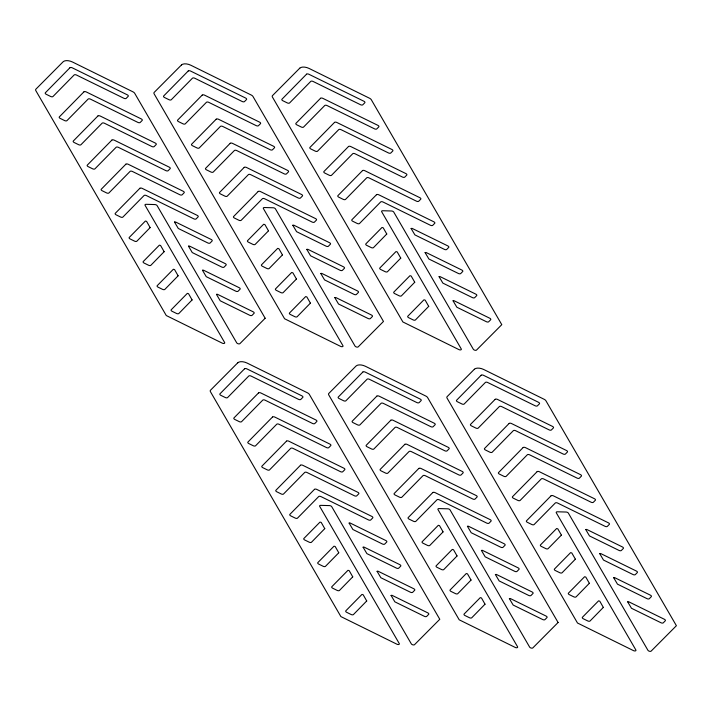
<?xml version="1.0" encoding="UTF-8"?>
<svg xmlns="http://www.w3.org/2000/svg" width="712" height="712" viewBox="0 0 712 712"><rect width="100%" height="100%" fill="white"/><g stroke="black" fill="none" stroke-linecap="round" stroke-linejoin="round"><path stroke-width="1.07" d="M265.167 318.237L239.926 343.62A1.833 0.952 18.7 0 1 238.271 343.798A1.833 0.952 18.7 0 1 236.678 342.784L157.147 205.67A1.833 0.952 18.7 0 0 154.878 204.558L146.111 204.317A1.833 0.952 18.7 0 0 145.088 205.35L224.609 342.454A1.833 0.952 18.7 0 1 224.173 343.415A1.833 0.952 18.7 0 1 222.242 343.139L166.279 315.541L35.831 90.638A3.667 1.905 18.7 0 1 35.912 89.151L63.146 61.757A7.325 3.809 18.7 0 1 72.473 62.006L132.868 91.786A3.667 1.905 18.7 0 1 134.71 93.325L265.158 318.228M558.092 622.493L532.852 647.884A1.833 0.952 18.7 0 1 531.197 648.062A1.833 0.952 18.7 0 1 529.603 647.048L450.073 509.934A1.833 0.952 18.7 0 0 447.803 508.813L439.037 508.582A1.833 0.952 18.7 0 0 438.005 509.605L517.535 646.718A1.833 0.952 18.7 0 1 517.099 647.68A1.833 0.952 18.7 0 1 515.168 647.404L459.196 619.805L328.748 394.902A3.667 1.905 18.7 0 1 328.837 393.407L356.071 366.012A7.325 3.809 18.7 0 1 365.389 366.271L425.785 396.041A3.667 1.905 18.7 0 1 427.636 397.59L558.083 622.493M174.502 222.055L178.276 228.463L207.797 242.943A1.833 0.952 18.7 0 0 210.12 242.997L212.087 240.994A1.833 0.952 18.7 0 0 211.197 239.481L175.49 221.966L174.52 222.002M188.484 246.165L192.267 252.573L221.779 267.053A1.833 0.952 18.7 0 0 224.102 267.107L226.069 265.104A1.833 0.952 18.7 0 0 225.179 263.591L189.481 246.076L188.484 246.165M202.475 270.275L206.249 276.674L235.761 291.163A1.833 0.952 18.7 0 0 238.093 291.217L240.06 289.214A1.833 0.952 18.7 0 0 239.17 287.692L203.463 270.177L202.484 270.222M216.457 294.385L220.231 300.784L249.743 315.274A1.833 0.952 18.7 0 0 252.075 315.327L254.042 313.325A1.833 0.952 18.7 0 0 253.152 311.803L217.445 294.287L216.475 294.332M292.81 225.268L296.584 231.676L326.096 246.156A1.833 0.952 18.7 0 0 328.428 246.218L330.395 244.216A1.833 0.952 18.7 0 0 329.505 242.694L293.798 225.179L292.819 225.241M306.792 249.378L310.574 255.786L340.087 270.266A1.833 0.952 18.7 0 0 342.41 270.329L344.377 268.326A1.833 0.952 18.7 0 0 343.487 266.804L307.78 249.289L306.792 249.378M320.774 273.488L324.556 279.896L354.069 294.376A1.833 0.952 18.7 0 0 356.401 294.439L358.367 292.436A1.833 0.952 18.7 0 0 357.469 290.914L321.771 273.399L320.783 273.461M334.765 297.598L338.538 304.006L368.051 318.487A1.833 0.952 18.7 0 0 370.382 318.54L372.349 316.537A1.833 0.952 18.7 0 0 371.459 315.024L335.752 297.509L334.782 297.545M349.12 523.106L352.894 529.506L382.406 543.986A1.833 0.952 18.7 0 0 384.738 544.048L386.705 542.046A1.833 0.952 18.7 0 0 385.815 540.524L350.108 523.009L349.138 523.053M363.102 547.208L366.885 553.616L396.397 568.096A1.833 0.952 18.7 0 0 398.72 568.158L400.687 566.156A1.833 0.952 18.7 0 0 399.797 564.634L364.09 547.119L363.111 547.181M377.084 571.318L380.867 577.726L410.379 592.206A1.833 0.952 18.7 0 0 412.702 592.268L414.669 590.266A1.833 0.952 18.7 0 0 413.779 588.744L378.081 571.229L377.102 571.264M411.118 228.49L414.891 234.889L444.404 249.369A1.833 0.952 18.7 0 0 446.736 249.431L448.702 247.429A1.833 0.952 18.7 0 0 447.812 245.907L412.106 228.392L411.127 228.454M391.075 595.428L394.849 601.836L424.361 616.316A1.833 0.952 18.7 0 0 426.693 616.378L428.66 614.376A1.833 0.952 18.7 0 0 427.77 612.854L392.063 595.339L391.084 595.374M425.1 252.591L428.882 258.999L458.394 273.479A1.833 0.952 18.7 0 0 460.717 273.542L462.684 271.539A1.833 0.952 18.7 0 0 461.794 270.017L426.088 252.502L425.1 252.591M439.082 276.701L442.864 283.109L472.376 297.589A1.833 0.952 18.7 0 0 474.699 297.652L476.666 295.649A1.833 0.952 18.7 0 0 475.776 294.127L440.078 276.612L439.09 276.674M453.072 300.811L456.846 307.219L486.358 321.699A1.833 0.952 18.7 0 0 488.69 321.762L490.657 319.759A1.833 0.952 18.7 0 0 489.767 318.237L454.06 300.722L453.072 300.784M467.428 526.319L471.202 532.718L500.714 547.208A1.833 0.952 18.7 0 0 503.046 547.261L505.013 545.259A1.833 0.952 18.7 0 0 504.123 543.737L468.416 526.221L467.428 526.293M481.41 550.429L485.183 556.828L514.705 571.318A1.833 0.952 18.7 0 0 517.028 571.371L518.995 569.369A1.833 0.952 18.7 0 0 518.105 567.847L482.398 550.332L481.41 550.429M495.392 574.539L499.174 580.939L528.687 595.428A1.833 0.952 18.7 0 0 531.01 595.481L532.976 593.479A1.833 0.952 18.7 0 0 532.087 591.957L496.389 574.442L495.401 574.513M509.383 598.65L513.156 605.049L542.669 619.529A1.833 0.952 18.7 0 0 545 619.591L546.967 617.589A1.833 0.952 18.7 0 0 546.077 616.067L510.371 598.552L509.392 598.596M585.736 529.532L589.509 535.94L619.022 550.421A1.833 0.952 18.7 0 0 621.353 550.474L623.32 548.471A1.833 0.952 18.7 0 0 622.43 546.958L586.724 529.443L585.736 529.506M599.718 553.642L603.491 560.05L633.004 574.531A1.833 0.952 18.7 0 0 635.335 574.584L637.302 572.582A1.833 0.952 18.7 0 0 636.412 571.068L600.706 553.553L599.718 553.642M613.699 577.752L617.482 584.16L646.994 598.641A1.833 0.952 18.7 0 0 649.317 598.694L651.284 596.692A1.833 0.952 18.7 0 0 650.394 595.17L614.687 577.663L613.708 577.726M627.69 601.862L631.464 608.262L660.976 622.751A1.833 0.952 18.7 0 0 663.308 622.804L665.275 620.802A1.833 0.952 18.7 0 0 664.376 619.28L628.678 601.765L627.699 601.809M150.152 227.591L136.873 241.181A1.833 0.952 18.7 0 1 134.55 241.128L130.145 238.965A1.833 0.952 18.7 0 1 129.255 237.443L145.399 221.031L146.601 221.388L150.152 227.618M164.143 251.701L150.864 265.291A1.833 0.952 18.7 0 1 148.532 265.229L144.127 263.075A1.833 0.952 18.7 0 1 143.237 261.553L159.381 245.142L160.592 245.498L164.143 251.701M178.125 275.811L164.846 289.401A1.833 0.952 18.7 0 1 162.514 289.339L158.109 287.185A1.833 0.952 18.7 0 1 157.219 285.663L173.372 269.243L174.573 269.608L178.125 275.811M192.107 299.921L178.828 313.511A1.833 0.952 18.7 0 1 176.505 313.449L172.099 311.295A1.833 0.952 18.7 0 1 171.209 309.773L187.354 293.353L188.555 293.718L192.107 299.948M268.46 230.804L264.909 224.6L263.707 224.244L247.562 240.656A1.833 0.952 18.7 0 0 248.452 242.178L252.858 244.341A1.833 0.952 18.7 0 0 255.181 244.394L268.442 230.893M282.45 254.914L269.172 268.504A1.833 0.952 18.7 0 1 266.84 268.451L262.434 266.288A1.833 0.952 18.7 0 1 261.544 264.766L277.689 248.355L278.899 248.71L282.45 254.914M296.432 279.024L283.154 292.614A1.833 0.952 18.7 0 1 280.822 292.561L276.416 290.398A1.833 0.952 18.7 0 1 275.526 288.876L291.68 272.465L292.881 272.821L296.432 279.024M310.414 303.134L297.135 316.724A1.833 0.952 18.7 0 1 294.812 316.671L290.407 314.508A1.833 0.952 18.7 0 1 289.517 312.986L305.662 296.575L306.863 296.931L310.414 303.161M324.77 528.633L311.491 542.232A1.833 0.952 18.7 0 1 309.168 542.17L304.763 540.008A1.833 0.952 18.7 0 1 303.873 538.486L320.017 522.074L321.219 522.43L324.77 528.669M338.761 552.743L335.183 546.513L333.999 546.184L317.855 562.596A1.833 0.952 18.7 0 0 318.745 564.118L323.15 566.28A1.833 0.952 18.7 0 0 325.473 566.334L338.734 552.832M386.767 234.017L373.488 247.616A1.833 0.952 18.7 0 1 371.166 247.553L366.76 245.391A1.833 0.952 18.7 0 1 365.87 243.869L382.015 227.457L383.216 227.813L386.767 234.017M352.743 576.853L339.464 590.444A1.833 0.952 18.7 0 1 337.132 590.39L332.727 588.228A1.833 0.952 18.7 0 1 331.837 586.706L347.99 570.294L349.192 570.65L352.743 576.853M400.758 258.127L387.47 271.717A1.833 0.952 18.7 0 1 385.147 271.664L380.742 269.501A1.833 0.952 18.7 0 1 379.852 267.979L395.997 251.567L397.207 251.923L400.758 258.127M366.725 600.964L353.446 614.554A1.833 0.952 18.7 0 1 351.114 614.501L346.717 612.338A1.833 0.952 18.7 0 1 345.827 610.816L361.972 594.404L363.173 594.76L366.725 600.999M414.74 282.237L401.461 295.827A1.833 0.952 18.7 0 1 399.129 295.774L394.724 293.611A1.833 0.952 18.7 0 1 393.834 292.089L409.987 275.678L411.189 276.034L414.74 282.237M428.722 306.347L415.443 319.937A1.833 0.952 18.7 0 1 413.111 319.884L408.715 317.721A1.833 0.952 18.7 0 1 407.825 316.199L423.969 299.788L425.171 300.144L428.722 306.382M443.078 531.855L439.526 525.652L438.325 525.287L422.18 541.707A1.833 0.952 18.7 0 0 423.07 543.229L427.476 545.383A1.833 0.952 18.7 0 0 429.799 545.445L443.051 531.935M457.059 555.965L443.781 569.556A1.833 0.952 18.7 0 1 441.458 569.493L437.052 567.331A1.833 0.952 18.7 0 1 436.162 565.817L452.307 549.397L453.517 549.762L457.059 555.965M471.05 580.066L457.772 593.666A1.833 0.952 18.7 0 1 455.44 593.603L451.034 591.441A1.833 0.952 18.7 0 1 450.144 589.928L466.298 573.507L467.499 573.872L471.05 580.066M485.032 604.177L471.753 617.776A1.833 0.952 18.7 0 1 469.422 617.713L465.025 615.551A1.833 0.952 18.7 0 1 464.126 614.029L480.28 597.617L481.481 597.973L485.032 604.212M561.385 535.068L557.834 528.865L556.633 528.509L540.488 544.92A1.833 0.952 18.7 0 0 541.378 546.442L545.784 548.605A1.833 0.952 18.7 0 0 548.106 548.658L561.359 535.157M575.367 559.178L562.088 572.768A1.833 0.952 18.7 0 1 559.766 572.706L555.36 570.552A1.833 0.952 18.7 0 1 554.47 569.03L570.615 552.619L571.816 552.975L575.367 559.178M589.358 583.288L576.079 596.879A1.833 0.952 18.7 0 1 573.747 596.816L569.342 594.662A1.833 0.952 18.7 0 1 568.452 593.141L584.596 576.729L585.807 577.085L589.358 583.288M603.34 607.398L590.061 620.989A1.833 0.952 18.7 0 1 587.729 620.926L583.324 618.773A1.833 0.952 18.7 0 1 582.434 617.251L598.587 600.83L599.789 601.195L603.34 607.425M69.927 67.765L45.346 92.782A1.833 0.952 18.7 0 0 46.236 94.304L50.641 96.467A1.833 0.952 18.7 0 0 52.973 96.52L74.146 74.965A1.833 0.952 18.7 0 1 76.469 75.027L123.888 98.283A1.833 0.952 18.7 0 0 126.211 98.345L128.178 96.343A1.833 0.952 18.7 0 0 127.288 94.821L72.259 67.818A1.833 0.952 18.7 0 0 69.927 67.765M83.909 91.875L59.336 116.893A1.833 0.952 18.7 0 0 60.226 118.415L64.623 120.577A1.833 0.952 18.7 0 0 66.955 120.631L88.128 99.075A1.833 0.952 18.7 0 1 90.46 99.137L137.87 122.393A1.833 0.952 18.7 0 0 140.202 122.455L142.169 120.453A1.833 0.952 18.7 0 0 141.279 118.931L86.241 91.928A1.833 0.952 18.7 0 0 83.909 91.875M97.9 115.985L73.318 141.003A1.833 0.952 18.7 0 0 74.208 142.525L78.614 144.687A1.833 0.952 18.7 0 0 80.937 144.741L102.11 123.185A1.833 0.952 18.7 0 1 104.441 123.247L151.852 146.503A1.833 0.952 18.7 0 0 154.184 146.565L156.15 144.563A1.833 0.952 18.7 0 0 155.26 143.041L100.223 116.038A1.833 0.952 18.7 0 0 97.9 115.985M111.882 140.095L87.3 165.113A1.833 0.952 18.7 0 0 88.19 166.635L92.596 168.797A1.833 0.952 18.7 0 0 94.927 168.851L116.1 147.295A1.833 0.952 18.7 0 1 118.423 147.357L165.843 170.613A1.833 0.952 18.7 0 0 168.165 170.675L170.132 168.673A1.833 0.952 18.7 0 0 169.242 167.151L114.205 140.148A1.833 0.952 18.7 0 0 111.882 140.095M188.235 70.978L163.653 96.004A1.833 0.952 18.7 0 0 164.543 97.517L168.949 99.68A1.833 0.952 18.7 0 0 171.28 99.742L192.454 78.186A1.833 0.952 18.7 0 1 194.776 78.24L242.196 101.504A1.833 0.952 18.7 0 0 244.519 101.558L246.486 99.555A1.833 0.952 18.7 0 0 245.595 98.034L190.558 71.04A1.833 0.952 18.7 0 0 188.235 70.978M125.864 164.205L101.282 189.223A1.833 0.952 18.7 0 0 102.172 190.745L106.578 192.907A1.833 0.952 18.7 0 0 108.909 192.961L130.082 171.405A1.833 0.952 18.7 0 1 132.414 171.467L179.825 194.723A1.833 0.952 18.7 0 0 182.156 194.785L184.123 192.783A1.833 0.952 18.7 0 0 183.224 191.261L128.196 164.258A1.833 0.952 18.7 0 0 125.864 164.205M202.217 95.088L177.644 120.105A1.833 0.952 18.7 0 0 178.534 121.627L182.931 123.79A1.833 0.952 18.7 0 0 185.262 123.852L206.435 102.297A1.833 0.952 18.7 0 1 208.767 102.35L256.178 125.615A1.833 0.952 18.7 0 0 258.509 125.668L260.476 123.665A1.833 0.952 18.7 0 0 259.586 122.144L204.549 95.15A1.833 0.952 18.7 0 0 202.217 95.088M139.846 188.315L115.273 213.333A1.833 0.952 18.7 0 0 116.163 214.855L120.568 217.018A1.833 0.952 18.7 0 0 122.891 217.071L144.064 195.515A1.833 0.952 18.7 0 1 146.396 195.578L193.806 218.833A1.833 0.952 18.7 0 0 196.138 218.887L198.105 216.893A1.833 0.952 18.7 0 0 197.215 215.371L142.178 188.369A1.833 0.952 18.7 0 0 139.846 188.315M216.199 119.198L191.626 144.216A1.833 0.952 18.7 0 0 192.516 145.738L196.921 147.9A1.833 0.952 18.7 0 0 199.244 147.963L220.417 126.407A1.833 0.952 18.7 0 1 222.749 126.46L270.16 149.716A1.833 0.952 18.7 0 0 272.491 149.778L274.458 147.776A1.833 0.952 18.7 0 0 273.568 146.254L218.531 119.26A1.833 0.952 18.7 0 0 216.199 119.198M230.19 143.308L205.608 168.326A1.833 0.952 18.7 0 0 206.498 169.848L210.903 172.01A1.833 0.952 18.7 0 0 213.226 172.064L234.408 150.508A1.833 0.952 18.7 0 1 236.731 150.57L284.15 173.826A1.833 0.952 18.7 0 0 286.473 173.888L288.44 171.886A1.833 0.952 18.7 0 0 287.55 170.364L232.513 143.37A1.833 0.952 18.7 0 0 230.19 143.308M306.543 74.19L281.961 99.217A1.833 0.952 18.7 0 0 282.851 100.739L287.256 102.893A1.833 0.952 18.7 0 0 289.588 102.955L310.761 81.399A1.833 0.952 18.7 0 1 313.084 81.453L360.503 104.717A1.833 0.952 18.7 0 0 362.826 104.771L364.793 102.768A1.833 0.952 18.7 0 0 363.903 101.246L308.866 74.253A1.833 0.952 18.7 0 0 306.543 74.19M244.172 167.418L219.59 192.436A1.833 0.952 18.7 0 0 220.48 193.958L224.885 196.12A1.833 0.952 18.7 0 0 227.217 196.174L248.39 174.618A1.833 0.952 18.7 0 1 250.713 174.68L298.132 197.936A1.833 0.952 18.7 0 0 300.455 197.998L302.422 195.996A1.833 0.952 18.7 0 0 301.532 194.474L246.494 167.471A1.833 0.952 18.7 0 0 244.172 167.418M320.525 98.3L295.943 123.327A1.833 0.952 18.7 0 0 296.833 124.849L301.238 127.003A1.833 0.952 18.7 0 0 303.57 127.065L324.743 105.51A1.833 0.952 18.7 0 1 327.075 105.563L374.485 128.828A1.833 0.952 18.7 0 0 376.817 128.881L378.784 126.878A1.833 0.952 18.7 0 0 377.894 125.356L322.856 98.363A1.833 0.952 18.7 0 0 320.525 98.3M258.153 191.528L233.581 216.546A1.833 0.952 18.7 0 0 234.47 218.068L238.867 220.231A1.833 0.952 18.7 0 0 241.199 220.284L262.372 198.728A1.833 0.952 18.7 0 1 264.704 198.79L312.114 222.046A1.833 0.952 18.7 0 0 314.446 222.108L316.413 220.106A1.833 0.952 18.7 0 0 315.523 218.584L260.485 191.581A1.833 0.952 18.7 0 0 258.153 191.528M334.507 122.411L309.934 147.437A1.833 0.952 18.7 0 0 310.824 148.959L315.229 151.113A1.833 0.952 18.7 0 0 317.552 151.175L338.725 129.62A1.833 0.952 18.7 0 1 341.057 129.673L388.467 152.938A1.833 0.952 18.7 0 0 390.799 152.991L392.766 150.989A1.833 0.952 18.7 0 0 391.876 149.467L336.838 122.473A1.833 0.952 18.7 0 0 334.507 122.411M348.497 146.521L323.916 171.548A1.833 0.952 18.7 0 0 324.805 173.06L329.211 175.223A1.833 0.952 18.7 0 0 331.534 175.285L352.716 153.73A1.833 0.952 18.7 0 1 355.039 153.783L402.458 177.048A1.833 0.952 18.7 0 0 404.781 177.101L406.748 175.099A1.833 0.952 18.7 0 0 405.858 173.577L350.82 146.583A1.833 0.952 18.7 0 0 348.497 146.521M362.479 170.631L337.897 195.658A1.833 0.952 18.7 0 0 338.787 197.171L343.193 199.333A1.833 0.952 18.7 0 0 345.525 199.396L366.698 177.84A1.833 0.952 18.7 0 1 369.021 177.893L416.44 201.158A1.833 0.952 18.7 0 0 418.763 201.211L420.73 199.209A1.833 0.952 18.7 0 0 419.84 197.687L364.802 170.693A1.833 0.952 18.7 0 0 362.479 170.631M376.461 194.741L351.888 219.759A1.833 0.952 18.7 0 0 352.778 221.281L357.175 223.443A1.833 0.952 18.7 0 0 359.507 223.506L380.68 201.95A1.833 0.952 18.7 0 1 383.012 202.003L430.422 225.259A1.833 0.952 18.7 0 0 432.754 225.321L434.721 223.319A1.833 0.952 18.7 0 0 433.83 221.797L378.793 194.803A1.833 0.952 18.7 0 0 376.461 194.741M244.545 368.807L219.964 393.834A1.833 0.952 18.7 0 0 220.853 395.356L225.259 397.51A1.833 0.952 18.7 0 0 227.591 397.572L248.764 376.016A1.833 0.952 18.7 0 1 251.087 376.07L298.506 399.334A1.833 0.952 18.7 0 0 300.829 399.387L302.796 397.385A1.833 0.952 18.7 0 0 301.906 395.863L246.868 368.869A1.833 0.952 18.7 0 0 244.545 368.807M258.527 392.917L233.945 417.944A1.833 0.952 18.7 0 0 234.835 419.466L239.241 421.62A1.833 0.952 18.7 0 0 241.573 421.682L262.746 400.126A1.833 0.952 18.7 0 1 265.078 400.18L312.488 423.444A1.833 0.952 18.7 0 0 314.82 423.498L316.787 421.495A1.833 0.952 18.7 0 0 315.897 419.973L260.859 392.98A1.833 0.952 18.7 0 0 258.527 392.917M272.509 417.027L247.936 442.054A1.833 0.952 18.7 0 0 248.826 443.576L253.232 445.73A1.833 0.952 18.7 0 0 255.555 445.792L276.728 424.236A1.833 0.952 18.7 0 1 279.06 424.29L326.47 447.554A1.833 0.952 18.7 0 0 328.802 447.608L330.768 445.605A1.833 0.952 18.7 0 0 329.878 444.083L274.841 417.09A1.833 0.952 18.7 0 0 272.509 417.027M286.5 441.137L261.918 466.164A1.833 0.952 18.7 0 0 262.808 467.677L267.214 469.84A1.833 0.952 18.7 0 0 269.537 469.902L290.719 448.346A1.833 0.952 18.7 0 1 293.041 448.4L340.461 471.664A1.833 0.952 18.7 0 0 342.784 471.718L344.75 469.715A1.833 0.952 18.7 0 0 343.86 468.193L288.823 441.2A1.833 0.952 18.7 0 0 286.5 441.137M362.853 372.029L338.271 397.047A1.833 0.952 18.7 0 0 339.161 398.569L343.567 400.731A1.833 0.952 18.7 0 0 345.899 400.785L367.072 379.229A1.833 0.952 18.7 0 1 369.394 379.291L416.814 402.547A1.833 0.952 18.7 0 0 419.137 402.609L421.103 400.607A1.833 0.952 18.7 0 0 420.214 399.085L365.176 372.082A1.833 0.952 18.7 0 0 362.853 372.029M300.482 465.248L275.9 490.274A1.833 0.952 18.7 0 0 276.79 491.787L281.195 493.95A1.833 0.952 18.7 0 0 283.527 494.012L304.7 472.457A1.833 0.952 18.7 0 1 307.023 472.51L354.442 495.774A1.833 0.952 18.7 0 0 356.765 495.828L358.732 493.825A1.833 0.952 18.7 0 0 357.842 492.303L302.805 465.31A1.833 0.952 18.7 0 0 300.482 465.248M376.835 396.139L352.253 421.157A1.833 0.952 18.7 0 0 353.143 422.679L357.549 424.842A1.833 0.952 18.7 0 0 359.88 424.895L381.053 403.339A1.833 0.952 18.7 0 1 383.376 403.401L430.796 426.657A1.833 0.952 18.7 0 0 433.118 426.719L435.085 424.717A1.833 0.952 18.7 0 0 434.195 423.195L379.167 396.192A1.833 0.952 18.7 0 0 376.835 396.139M314.464 489.358L289.882 514.376A1.833 0.952 18.7 0 0 290.781 515.897L295.177 518.06A1.833 0.952 18.7 0 0 297.509 518.122L318.682 496.567A1.833 0.952 18.7 0 1 321.014 496.62L368.424 519.885A1.833 0.952 18.7 0 0 370.756 519.938L372.723 517.936A1.833 0.952 18.7 0 0 371.833 516.414L316.796 489.42A1.833 0.952 18.7 0 0 314.464 489.358M390.817 420.249L366.244 445.267A1.833 0.952 18.7 0 0 367.134 446.789L371.539 448.952A1.833 0.952 18.7 0 0 373.862 449.005L395.035 427.449A1.833 0.952 18.7 0 1 397.367 427.512L444.778 450.767A1.833 0.952 18.7 0 0 447.109 450.821L449.076 448.818A1.833 0.952 18.7 0 0 448.186 447.305L393.149 420.303A1.833 0.952 18.7 0 0 390.817 420.249M404.808 444.359L380.226 469.377A1.833 0.952 18.7 0 0 381.116 470.899L385.521 473.053A1.833 0.952 18.7 0 0 387.844 473.115L409.026 451.559A1.833 0.952 18.7 0 1 411.349 451.613L458.768 474.877A1.833 0.952 18.7 0 0 461.091 474.931L463.058 472.928A1.833 0.952 18.7 0 0 462.168 471.415L407.13 444.413A1.833 0.952 18.7 0 0 404.808 444.359M481.161 375.242L456.579 400.26A1.833 0.952 18.7 0 0 457.469 401.782L461.874 403.944A1.833 0.952 18.7 0 0 464.197 403.998L485.379 382.442A1.833 0.952 18.7 0 1 487.702 382.504L535.121 405.76A1.833 0.952 18.7 0 0 537.444 405.822L539.411 403.82A1.833 0.952 18.7 0 0 538.521 402.298L483.484 375.295A1.833 0.952 18.7 0 0 481.161 375.242M418.79 468.46L394.208 493.487A1.833 0.952 18.7 0 0 395.098 495.009L399.503 497.163A1.833 0.952 18.7 0 0 401.835 497.225L423.008 475.669A1.833 0.952 18.7 0 1 425.331 475.723L472.75 498.987A1.833 0.952 18.7 0 0 475.073 499.041L477.04 497.038A1.833 0.952 18.7 0 0 476.15 495.516L421.112 468.523A1.833 0.952 18.7 0 0 418.79 468.46M495.143 399.352L470.561 424.37A1.833 0.952 18.7 0 0 471.451 425.892L475.856 428.054A1.833 0.952 18.7 0 0 478.188 428.108L499.361 406.552A1.833 0.952 18.7 0 1 501.684 406.614L549.103 429.87A1.833 0.952 18.7 0 0 551.426 429.932L553.393 427.93A1.833 0.952 18.7 0 0 552.503 426.408L497.466 399.405A1.833 0.952 18.7 0 0 495.143 399.352M432.771 492.571L408.19 517.597A1.833 0.952 18.7 0 0 409.08 519.119L413.485 521.273A1.833 0.952 18.7 0 0 415.817 521.335L436.99 499.779A1.833 0.952 18.7 0 1 439.322 499.833L486.732 523.097A1.833 0.952 18.7 0 0 489.064 523.151L491.031 521.148A1.833 0.952 18.7 0 0 490.141 519.627L435.103 492.633A1.833 0.952 18.7 0 0 432.771 492.571M509.124 423.462L484.552 448.48A1.833 0.952 18.7 0 0 485.442 450.002L489.838 452.165A1.833 0.952 18.7 0 0 492.17 452.218L513.343 430.662A1.833 0.952 18.7 0 1 515.675 430.724L563.085 453.98A1.833 0.952 18.7 0 0 565.417 454.042L567.384 452.04A1.833 0.952 18.7 0 0 566.494 450.518L511.456 423.515A1.833 0.952 18.7 0 0 509.124 423.462M523.106 447.572L498.534 472.59A1.833 0.952 18.7 0 0 499.423 474.112L503.829 476.275A1.833 0.952 18.7 0 0 506.152 476.328L527.325 454.772A1.833 0.952 18.7 0 1 529.657 454.834L577.067 478.09A1.833 0.952 18.7 0 0 579.399 478.153L581.366 476.15A1.833 0.952 18.7 0 0 580.476 474.628L525.438 447.625A1.833 0.952 18.7 0 0 523.106 447.572M537.097 471.682L512.515 496.7A1.833 0.952 18.7 0 0 513.405 498.222L517.811 500.385A1.833 0.952 18.7 0 0 520.134 500.438L541.316 478.882A1.833 0.952 18.7 0 1 543.639 478.945L591.058 502.2A1.833 0.952 18.7 0 0 593.381 502.263L595.348 500.26A1.833 0.952 18.7 0 0 594.458 498.738L539.42 471.736A1.833 0.952 18.7 0 0 537.097 471.682M551.079 495.792L526.497 520.81A1.833 0.952 18.7 0 0 527.387 522.332L531.793 524.495A1.833 0.952 18.7 0 0 534.125 524.548L555.298 502.992A1.833 0.952 18.7 0 1 557.621 503.055L605.04 526.31A1.833 0.952 18.7 0 0 607.363 526.373L609.33 524.37A1.833 0.952 18.7 0 0 608.44 522.848L553.411 495.846A1.833 0.952 18.7 0 0 551.079 495.792M181.453 64.97L154.219 92.364A3.667 1.905 18.7 0 0 154.13 93.859L284.586 318.753L340.55 346.352A1.833 0.952 18.7 0 0 342.481 346.637A1.833 0.952 18.7 0 0 342.917 345.667L263.395 208.563A1.833 0.952 18.7 0 1 264.419 207.53L273.185 207.77A1.833 0.952 18.7 0 1 275.455 208.892L354.985 345.996A1.833 0.952 18.7 0 0 356.578 347.02A1.833 0.952 18.7 0 0 358.234 346.833L383.474 321.45L253.018 96.547A3.667 1.905 18.7 0 0 251.176 94.999L190.78 65.219A7.325 3.809 18.7 0 0 181.453 64.97M299.761 68.183L272.527 95.577A3.667 1.905 18.7 0 0 272.438 97.072L402.894 321.966L458.857 349.565A1.833 0.952 18.7 0 0 460.789 349.85A1.833 0.952 18.7 0 0 461.225 348.88L381.703 211.775A1.833 0.952 18.7 0 1 382.727 210.743L391.493 210.983A1.833 0.952 18.7 0 1 393.763 212.105L473.293 349.209A1.833 0.952 18.7 0 0 474.886 350.233A1.833 0.952 18.7 0 0 476.542 350.046L501.782 324.663L371.326 99.76A3.667 1.905 18.7 0 0 369.475 98.212L309.079 68.441A7.325 3.809 18.7 0 0 299.761 68.183M237.763 362.8L210.53 390.194A3.667 1.905 18.7 0 0 210.44 391.689L340.888 616.583L396.86 644.182A1.833 0.952 18.7 0 0 398.791 644.467A1.833 0.952 18.7 0 0 399.227 643.497L319.706 506.392A1.833 0.952 18.7 0 1 320.729 505.36L329.496 505.6A1.833 0.952 18.7 0 1 331.765 506.722L411.296 643.826A1.833 0.952 18.7 0 0 412.889 644.849A1.833 0.952 18.7 0 0 414.544 644.663L439.785 619.28L309.328 394.377A3.667 1.905 18.7 0 0 307.477 392.828L247.082 363.058A7.325 3.809 18.7 0 0 237.763 362.8M474.379 369.234L447.145 396.628A3.667 1.905 18.7 0 0 447.056 398.115L577.503 623.018L633.466 650.617A1.833 0.952 18.7 0 0 635.398 650.893A1.833 0.952 18.7 0 0 635.843 649.931L556.312 512.827A1.833 0.952 18.7 0 1 557.345 511.794L566.111 512.035A1.833 0.952 18.7 0 1 568.381 513.147L647.911 650.261A1.833 0.952 18.7 0 0 649.504 651.275A1.833 0.952 18.7 0 0 651.16 651.097L676.4 625.714L545.944 400.803A3.667 1.905 18.7 0 0 544.093 399.263L483.697 369.483A7.325 3.809 18.7 0 0 474.379 369.234"/></g></svg>
